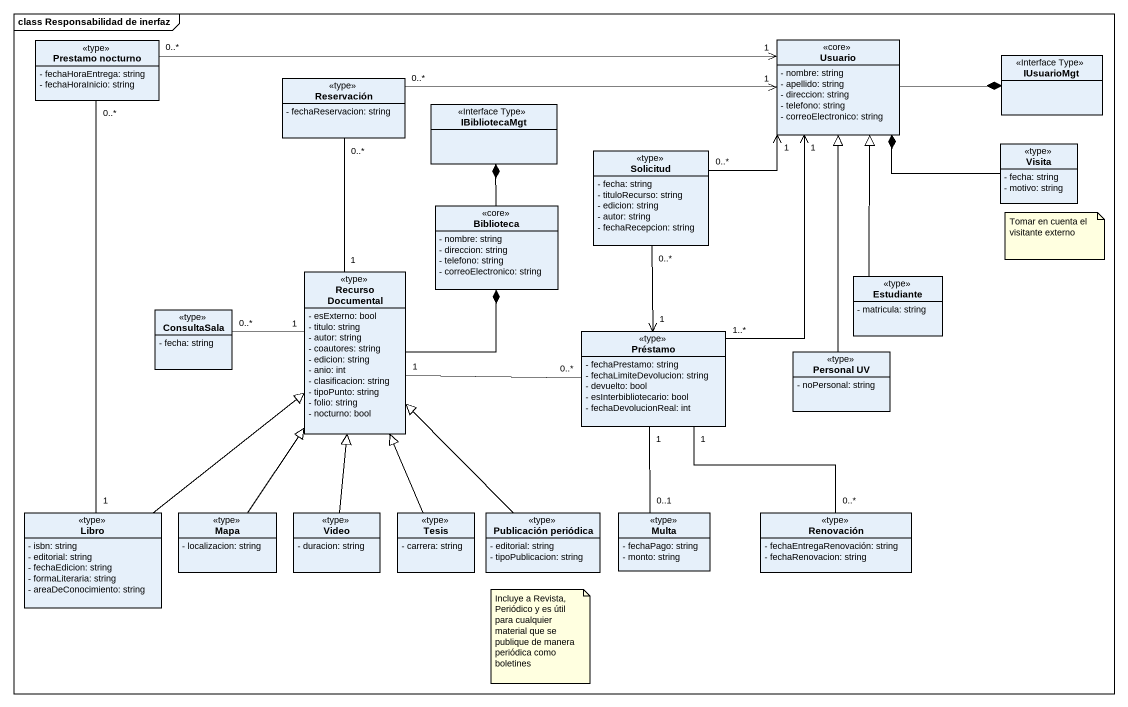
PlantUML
@startuml
mainframe class Responsabilidad de inerfaz
hide circle
hide empty members
skinparam classAttributeIconSize 0
class "Prestamo nocturno" as Prestamo_nocturno <<type>> {
  - fechaHoraEntrega: string
  - fechaHoraInicio: string
}
class Usuario <<core>> {
  - nombre: string
  - apellido: string
  - direccion: string
  - telefono: string
  - correoElectronico: string
}
class Reservación <<type>> {
  - fechaReservacion: string
}
class IUsuarioMgt <<Interface Type>>
class IBibliotecaMgt <<Interface Type>>
class Solicitud <<type>> {
  - fecha: string
  - tituloRecurso: string
  - edicion: string
  - autor: string
  - fechaRecepcion: string
}
class Visita <<type>> {
  - fecha: string
  - motivo: string
}
class Biblioteca <<core>> {
  - nombre: string
  - direccion: string
  - telefono: string
  - correoElectronico: string
}
class "Recurso Documental" as Recurso_Documental <<type>> {
  - esExterno: bool
  - titulo: string
  - autor: string
  - coautores: string
  - edicion: string
  - anio: int
  - clasificacion: string
  - tipoPunto: string
  - folio: string
  - nocturno: bool
}
class Estudiante <<type>> {
  - matricula: string
}
class ConsultaSala <<type>> {
  - fecha: string
}
class Préstamo <<type>> {
  - fechaPrestamo: string
  - fechaLimiteDevolucion: string
  - devuelto: bool
  - esInterbibliotecario: bool
  - fechaDevolucionReal: int
}
class "Personal UV" as Personal_UV <<type>> {
  - noPersonal: string
}
class Libro <<type>> {
  - isbn: string
  - editorial: string
  - fechaEdicion: string
  - formaLiteraria: string
  - areaDeConocimiento: string
}
class Mapa <<type>> {
  - localizacion: string
}
class Video <<type>> {
  - duracion: string
}
class Tesis <<type>> {
  - carrera: string
}
class "Publicación periódica" as Publicación_periódica <<type>> {
  - editorial: string
  - tipoPublicacion: string
}
class Multa <<type>> {
  - fechaPago: string
  - monto: string
}
class Renovación <<type>> {
  - fechaEntregaRenovación: string
  - fechaRenovacion: string
}
Prestamo_nocturno "0..*" -right-> "1" Usuario
Usuario "1" <-left- "0..*" Reservación
Usuario -right-* IUsuarioMgt
Usuario "1" <-- "1..*" Préstamo
Reservación "0..*" -- "1" Recurso_Documental
Solicitud "0..*" -right-> "1" Usuario
Solicitud "0..*" --> "1" Préstamo
Visita -left-* Usuario
Biblioteca -up-* IBibliotecaMgt
Recurso_Documental -up-* Biblioteca
Recurso_Documental "1" -left- "0..*" ConsultaSala
Recurso_Documental "1" -right- "0..*" Préstamo
Estudiante -up-|> Usuario
Préstamo "1" -- "0..1" Multa
Personal_UV -up-|> Usuario
Libro "1" -up- "0..*" Prestamo_nocturno
Libro -up-|> Recurso_Documental
Mapa -up-|> Recurso_Documental
Video -up-|> Recurso_Documental
Tesis -up-|> Recurso_Documental
Publicación_periódica -up-|> Recurso_Documental
Renovación "0..*" -up- "1" Préstamo
note as N1
  Tomar en cuenta el visitante externo
end note
note as N2
  Incluye a Revista, Periódico y es útil para cualquier material que se publique de manera periódica como boletines
end note
@enduml
